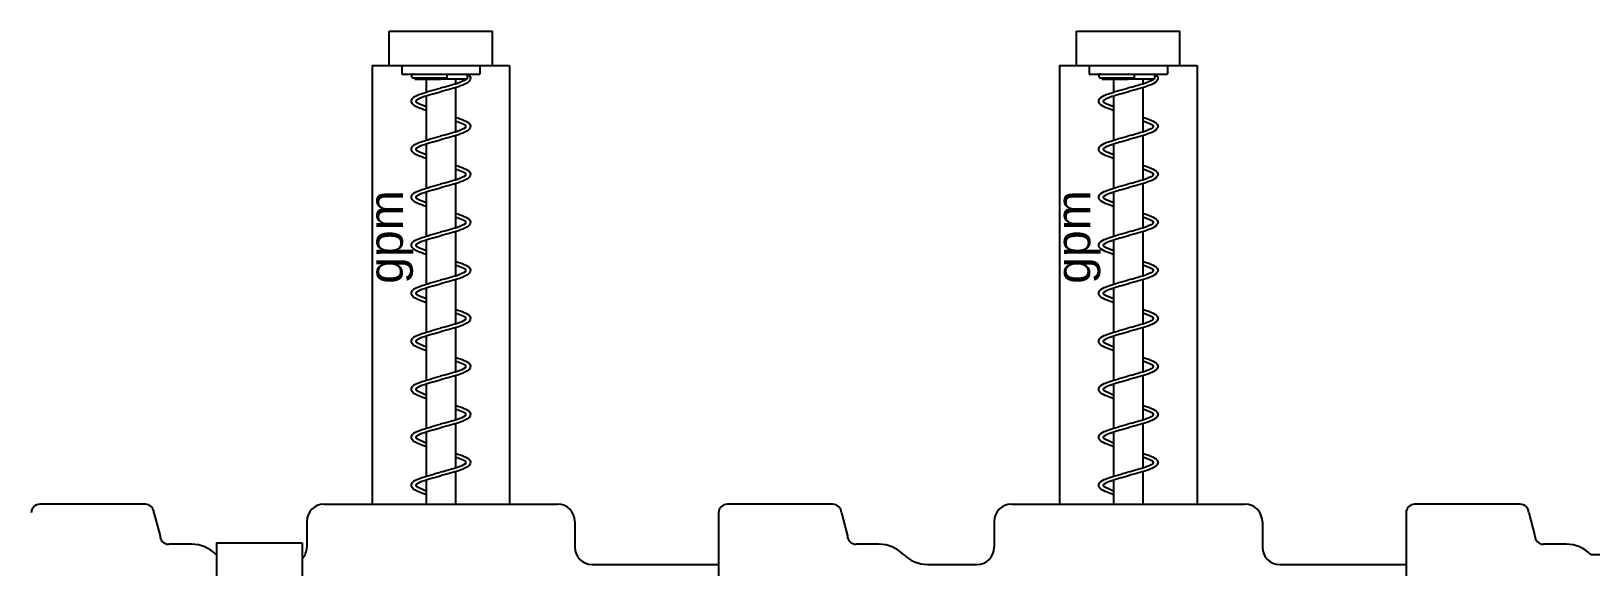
# Paper-space layout 'M&T INST' of a CAD drawing. Header units: inches. Extents: x 0.2 to 34.4, y 0.5 to 23.
# Drawn here: x 16.2336 to 16.7062, y 5.4415 to 5.6037 of the extents above; entities that cross this region are included whole.
import ezdxf

# ---------------------------------------------------------------- set-up
doc = ezdxf.new("R2010")
doc.units = ezdxf.units.IN
doc.header["$MEASUREMENT"] = 0
doc.layers.add('D_OBJECTS', color=4, linetype='Continuous')
doc.layers.add('Title Block', color=7, linetype='Continuous')
doc.styles.get("Standard").update_dxf_attribs({"font": 'arial.ttf'})

# ---------------------------------------------------------------- blocks, each defined once
blk = doc.blocks.new('MULTI MANIFOLD')
at = {"layer": 'D_OBJECTS', "color": 42, "ltscale": 12}
for p, q in [((-3.439339976006696, -2.56799835923834), (-3.439339976006696, -2.559665025905014)), ((-3.439339976006696, -2.559665025905014), (-3.414293344101832, -2.559665025905014)), ((-3.414293344101832, -2.56799835923834), (-3.414293344101832, -2.559665025905014)), ((-3.272673309340025, -2.56799835923834), (-3.272673309340025, -2.559665025905014)), ((-3.272673309340025, -2.559665025905014), (-3.247626677435168, -2.559665025905014)), ((-3.247626677435168, -2.56799835923834), (-3.247626677435168, -2.559665025905014)), ((-3.443483326720933, -2.56799835923834), (-3.410149993387602, -2.56799835923834)), ((-3.443483326720933, -2.56799835923834), (-3.443483326720933, -2.674248359238343)), ((-3.436287084826407, -2.56799835923834), (-3.436287084826407, -2.570047052225101)), ((-3.436287084826407, -2.570047052225101), (-3.417346235282121, -2.570047052225101)), ((-3.433518256078894, -2.57096371889177), (-3.425275312182283, -2.57096371889177)), ((-3.433156067993853, -2.57096371889177), (-3.433156067993853, -2.571254420051639)), ((-3.433156067993853, -2.571254420051639), (-3.426816660054268, -2.571254420051639)), ((-3.430363478347846, -2.571254420051639), (-3.430363478347846, -2.574422077513725)), ((-3.420477252114683, -2.571254420051639), (-3.426816660054268, -2.571254420051639)), ((-3.425275312182283, -2.57096371889177), (-3.425275312182283, -2.570047052225101)), ((-3.423269841760682, -2.571254420051639), (-3.423269841760682, -2.57245314084579)), ((-3.420477252114683, -2.570047052225101), (-3.420477252114683, -2.571254420051639)), ((-3.417346235282121, -2.56799835923834), (-3.417346235282121, -2.570047052225101)), ((-3.410149993387602, -2.56799835923834), (-3.410149993387602, -2.674248359238343)), ((-3.276816660054269, -2.56799835923834), (-3.243483326720938, -2.56799835923834)), ((-3.276816660054269, -2.56799835923834), (-3.276816660054269, -2.674248359238343)), ((-3.269620418159743, -2.56799835923834), (-3.269620418159743, -2.570047052225101)), ((-3.269620418159743, -2.570047052225101), (-3.250679568615457, -2.570047052225101)), ((-3.26685158941223, -2.57096371889177), (-3.258608645515618, -2.57096371889177)), ((-3.266489401327181, -2.57096371889177), (-3.266489401327181, -2.571254420051639)), ((-3.266489401327181, -2.571254420051639), (-3.260149993387603, -2.571254420051639)), ((-3.263696811681175, -2.571254420051639), (-3.263696811681175, -2.574422077513725)), ((-3.253810585448011, -2.571254420051639), (-3.260149993387603, -2.571254420051639)), ((-3.258608645515618, -2.57096371889177), (-3.258608645515618, -2.570047052225101)), ((-3.256603175094018, -2.571254420051639), (-3.256603175094018, -2.57245314084579)), ((-3.253810585448011, -2.570047052225101), (-3.253810585448011, -2.571254420051639)), ((-3.250679568615457, -2.56799835923834), (-3.250679568615457, -2.570047052225101)), ((-3.243483326720938, -2.56799835923834), (-3.243483326720938, -2.674248359238343)), ((-3.423269841760682, -2.57332525046416), (-3.423269841760682, -2.584082511957059)), ((-3.256603175094018, -2.57332525046416), (-3.256603175094018, -2.584082511957059)), ((-3.430363478347846, -2.575294187132096), (-3.430363478347846, -2.586051448624994)), ((-3.263696811681175, -2.575294187132096), (-3.263696811681175, -2.586051448624994)), ((-3.423269841760682, -2.584954621575429), (-3.423269841760682, -2.595711883068327)), ((-3.256603175094018, -2.584954621575429), (-3.256603175094018, -2.595711883068327)), ((-3.430363478347846, -2.586923558243365), (-3.430363478347846, -2.597680819736263)), ((-3.263696811681175, -2.586923558243365), (-3.263696811681175, -2.597680819736263)), ((-3.423269841760682, -2.596583992686698), (-3.423269841760682, -2.607341254179596)), ((-3.256603175094018, -2.596583992686698), (-3.256603175094018, -2.607341254179596)), ((-3.430363478347846, -2.59855292935462), (-3.430363478347846, -2.609310190847532)), ((-3.263696811681175, -2.59855292935462), (-3.263696811681175, -2.609310190847532)), ((-3.423269841760682, -2.608213363797967), (-3.423269841760682, -2.618970625290865)), ((-3.256603175094018, -2.608213363797967), (-3.256603175094018, -2.618970625290865)), ((-3.430363478347846, -2.610182300465889), (-3.430363478347846, -2.620939561958801)), ((-3.263696811681175, -2.610182300465889), (-3.263696811681175, -2.620939561958801)), ((-3.423269841760682, -2.619842734909236), (-3.423269841760682, -2.630599996402134)), ((-3.256603175094018, -2.619842734909236), (-3.256603175094018, -2.630599996402134)), ((-3.430363478347846, -2.621811671577158), (-3.430363478347846, -2.63256893307007)), ((-3.263696811681175, -2.621811671577158), (-3.263696811681175, -2.63256893307007)), ((-3.423269841760682, -2.631472106020491), (-3.423269841760682, -2.642229367513403)), ((-3.256603175094018, -2.631472106020491), (-3.256603175094018, -2.642229367513403)), ((-3.430363478347846, -2.633441042688426), (-3.430363478347846, -2.644198304181339)), ((-3.263696811681175, -2.633441042688426), (-3.263696811681175, -2.644198304181339)), ((-3.423269841760682, -2.64310147713176), (-3.423269841760682, -2.653858738624672)), ((-3.256603175094018, -2.64310147713176), (-3.256603175094018, -2.653858738624672)), ((-3.430363478347846, -2.645070413799695), (-3.430363478347846, -2.655827675292608)), ((-3.263696811681175, -2.645070413799695), (-3.263696811681175, -2.655827675292608)), ((-3.430363478347846, -2.656699784910964), (-3.430363478347846, -2.667457046403877)), ((-3.423269841760682, -2.654730848243029), (-3.423269841760682, -2.665488109735941)), ((-3.263696811681175, -2.656699784910964), (-3.263696811681175, -2.667457046403877)), ((-3.256603175094018, -2.654730848243029), (-3.256603175094018, -2.665488109735941)), ((-3.430363478347846, -2.668329156022233), (-3.430363478347846, -2.674248359238343)), ((-3.423269841760682, -2.666360219354297), (-3.423269841760682, -2.674248359238343)), ((-3.263696811681175, -2.668329156022233), (-3.263696811681175, -2.674248359238343)), ((-3.256603175094018, -2.666360219354297), (-3.256603175094018, -2.674248359238343))]:
    blk.add_line(p, q, dxfattribs=at)
at = {"layer": 'D_OBJECTS', "color": 1, "ltscale": 12}
for p, q in [((-3.498463369753363, -2.674248359238343), (-3.524062668599118, -2.674248359238343)), ((-3.496380036420032, -2.676331692571674), (-3.494896001932457, -2.681873359238347)), ((-3.455149993387597, -2.674248359238343), (-3.398483326720932, -2.674248359238343)), ((-3.359479335265792, -2.676331692571674), (-3.359479335265792, -2.69299835923834)), ((-3.331796703086699, -2.674248359238343), (-3.357396001932454, -2.674248359238343)), ((-3.329713369753367, -2.676331692571674), (-3.328229335265792, -2.681873359238347)), ((-3.288483326720932, -2.674248359238343), (-3.231816660054267, -2.674248359238343)), ((-3.192812668599121, -2.676331692571674), (-3.192812668599121, -2.69299835923834)), ((-3.165130036420027, -2.674248359238343), (-3.19072933526579, -2.674248359238343)), ((-3.163046703086696, -2.676331692571674), (-3.161562668599121, -2.681873359238347)), ((-3.459316660054267, -2.678415025905005), (-3.459316660054267, -2.684665025905014)), ((-3.394316660054262, -2.678415025905005), (-3.394316660054262, -2.684665025905014)), ((-3.292649993387602, -2.678415025905005), (-3.292649993387602, -2.684665025905014)), ((-3.227649993387598, -2.678415025905005), (-3.227649993387598, -2.684665025905014)), ((-3.487233326720929, -2.683956692571678), (-3.492812668599118, -2.683956692571678)), ((-3.320566660054265, -2.683956692571678), (-3.326146001932454, -2.683956692571678)), ((-3.153899993387601, -2.683956692571678), (-3.15947933526579, -2.683956692571678)), ((-3.148010715524396, -2.686394192571678), (-3.127422936797355, -2.686394192571678)), ((-3.390149993387599, -2.688831692571677), (-3.359479335265792, -2.688831692571677)), ((-3.308788104327864, -2.688831692571677), (-3.296816660054265, -2.688831692571677)), ((-3.223483326720928, -2.688831692571677), (-3.192812668599121, -2.688831692571677)), ((-3.19629573756141, -2.688831692571677), (-3.192812668599121, -2.688831692571677)), ((-3.19629573756141, -2.688831692571677), (-3.192812668599121, -2.688831692571677)), ((-3.19629573756141, -2.688831692571677), (-3.192812668599121, -2.688831692571677))]:
    blk.add_line(p, q, dxfattribs=at)
at = {"layer": 'D_OBJECTS', "ltscale": 12}
for p, q in [((-3.481248055901947, -2.683623359238348), (-3.481248055901947, -2.737070815875848)), ((-3.481248055901947, -2.683623359238348), (-3.460414722568618, -2.683623359238348)), ((-3.460414722568618, -2.683623359238348), (-3.460414722568618, -2.737070815875848))]:
    blk.add_line(p, q, dxfattribs=at)
at = {"layer": 'D_OBJECTS', "color": 42, "ltscale": 12}
for centre, radius, start, end in [((-3.433518256078894, -2.570505385558429), 0.0004583333333333384, 90, 270), ((-3.26685158941223, -2.570505385558429), 0.0004583333333333384, 90, 270), ((-3.432479915031802, -2.576643113809917), 0.0004166666666666666, 120.758024453088, 241.4227579795069), ((-3.265813248365138, -2.576643113809917), 0.0004166666666666666, 120.758024453088, 241.4227579795069), ((-3.421153405077749, -2.582733585278314), 0.0004166666666666666, 300.7580246195984, 61.42275825121518), ((-3.254486738411078, -2.582733585278314), 0.0004166666666666666, 300.7580246195984, 61.42275825121518), ((-3.432479915031802, -2.588272484921186), 0.0004166666666666666, 120.758024453088, 241.4227579795069), ((-3.265813248365138, -2.588272484921186), 0.0004166666666666666, 120.758024453088, 241.4227579795069), ((-3.421153405077749, -2.594362956389583), 0.0004166666666666666, 300.7580246195984, 61.42275825121518), ((-3.254486738411078, -2.594362956389583), 0.0004166666666666666, 300.7580246195984, 61.42275825121518), ((-3.432479915031802, -2.599901856032455), 0.0004166666666666666, 120.758024453088, 241.4227579795069), ((-3.265813248365138, -2.599901856032455), 0.0004166666666666666, 120.758024453088, 241.4227579795069), ((-3.421153405077749, -2.605992327500852), 0.0004166666666666666, 300.7580246195984, 61.42275825121518), ((-3.254486738411078, -2.605992327500852), 0.0004166666666666666, 300.7580246195984, 61.42275825121518), ((-3.432479915031802, -2.611531227143709), 0.0004166666666666666, 120.758024453088, 241.4227579795069), ((-3.265813248365138, -2.611531227143709), 0.0004166666666666666, 120.758024453088, 241.4227579795069), ((-3.421153405077749, -2.617621698612121), 0.0004166666666666666, 300.7580246195984, 61.42275825121518), ((-3.254486738411078, -2.617621698612121), 0.0004166666666666666, 300.7580246195984, 61.42275825121518), ((-3.432479915031802, -2.623160598254978), 0.0004166666666666666, 120.758024453088, 241.4227579795069), ((-3.265813248365138, -2.623160598254978), 0.0004166666666666666, 120.758024453088, 241.4227579795069), ((-3.421153405077749, -2.62925106972339), 0.0004166666666666666, 300.7580246195984, 61.42275825121518), ((-3.254486738411078, -2.62925106972339), 0.0004166666666666666, 300.7580246195984, 61.42275825121518), ((-3.432479915031802, -2.634789969366247), 0.0004166666666666666, 120.758024453088, 241.4227579795069), ((-3.265813248365138, -2.634789969366247), 0.0004166666666666666, 120.758024453088, 241.4227579795069), ((-3.421153405077749, -2.640880440834659), 0.0004166666666666666, 300.7580246195984, 61.42275825121518), ((-3.254486738411078, -2.640880440834659), 0.0004166666666666666, 300.7580246195984, 61.42275825121518), ((-3.432479915031802, -2.646419340477516), 0.0004166666666666666, 120.758024453088, 241.4227579795069), ((-3.265813248365138, -2.646419340477516), 0.0004166666666666666, 120.758024453088, 241.4227579795069), ((-3.421153405077749, -2.652509811945928), 0.0004166666666666666, 300.7580246195984, 61.42275825121518), ((-3.254486738411078, -2.652509811945928), 0.0004166666666666666, 300.7580246195984, 61.42275825121518), ((-3.432479915031802, -2.658048711588785), 0.0004166666666666666, 120.758024453088, 241.4227579795069), ((-3.265813248365138, -2.658048711588785), 0.0004166666666666666, 120.758024453088, 241.4227579795069), ((-3.421153405077749, -2.664139183057197), 0.0004166666666666666, 300.7580246195984, 61.42275825121518), ((-3.254486738411078, -2.664139183057197), 0.0004166666666666666, 300.7580246195984, 61.42275825121518), ((-3.432479915031802, -2.669678082700054), 0.0004166666666666666, 120.758024453088, 241.4227579795069), ((-3.432479915031802, -2.669678082700054), 0.0004166666666666666, 120.758024453088, 241.4227579795069), ((-3.265813248365138, -2.669678082700054), 0.0004166666666666666, 120.758024453088, 241.4227579795069)]:
    blk.add_arc(centre, radius, start, end, dxfattribs=at)
at = {"layer": 'D_OBJECTS', "color": 1, "ltscale": 12}
for centre, radius, start, end in [((-3.524062668599118, -2.676331692571674), 0.002083333333333333, 90, 180), ((-3.498463369753363, -2.676331692571674), 0.002083333333333333, 0, 90), ((-3.455149993387597, -2.678415025905005), 0.004166666666666667, 90, 180), ((-3.398483326720932, -2.678415025905005), 0.004166666666666667, 0, 90), ((-3.357396001932454, -2.676331692571674), 0.002083333333333333, 90, 180), ((-3.331796703086699, -2.676331692571674), 0.002083333333333333, 0, 90), ((-3.288483326720932, -2.678415025905005), 0.004166666666666667, 90, 180), ((-3.231816660054267, -2.678415025905005), 0.004166666666666667, 0, 90), ((-3.19072933526579, -2.676331692571674), 0.002083333333333333, 90, 180), ((-3.165130036420027, -2.676331692571674), 0.002083333333333333, 0, 90), ((-3.492812668599118, -2.681873359238347), 0.002083333333333333, 180, 270.0000000000008), ((-3.487233326720929, -2.692290025905004), 0.008333333333333333, 45.03187078392854, 90), ((-3.46348332672093, -2.684665025905014), 0.004166666666666667, 317.4311517820802, 0), ((-3.390149993387599, -2.684665025905014), 0.004166666666666667, 180, 270), ((-3.326146001932454, -2.681873359238347), 0.002083333333333333, 180, 270.0000000000008), ((-3.320566660054265, -2.692290025905004), 0.008333333333333333, 45.03187078392854, 90), ((-3.296816660054265, -2.684665025905014), 0.004166666666666667, 270, 0), ((-3.223483326720928, -2.684665025905014), 0.004166666666666667, 180, 270), ((-3.15947933526579, -2.681873359238347), 0.002083333333333333, 180, 270.0000000000008), ((-3.153899993387601, -2.692290025905004), 0.008333333333333333, 45.03187078392854, 90), ((-3.475454770994528, -2.680498359238337), 0.008333333333333333, 225.0318707839285, 225.9573064258834), ((-3.308788104327864, -2.680498359238337), 0.008333333333333333, 225.0318707839285, 270)]:
    blk.add_arc(centre, radius, start, end, dxfattribs=at)
at = {"layer": 'D_OBJECTS', "color": 42, "ltscale": 12}
for points, knots in [([(-3.420477252114683, -2.570203052987319), (-3.420042717183183, -2.570315560536224), (-3.419918832530367, -2.570435845212339), (-3.419466949402004, -2.57102004340677), (-3.419712536804905, -2.571681968698622), (-3.420607107046475, -2.572364585386405), (-3.421255847161138, -2.572644445508525), (-3.423351122732317, -2.573389163524149), (-3.425033143195936, -2.573832957510655), (-3.426710124275413, -2.574276480620847)], [0.03434367416500044, 0.03434367416500044, 0.03434367416500044, 0.03434367416500044, 0.04145968747599654, 0.04145968747599654, 0.0659514468788357, 0.0659514468788357, 0.09044320628167485, 0.09044320628167485, 0.1300967199969058, 0.1300967199969058, 0.1300967199969058, 0.1300967199969058]), ([(-3.420940316141188, -2.571462270332086), (-3.420832397156861, -2.571403323844374), (-3.420697330026282, -2.571329548752781), (-3.420616948428734, -2.571266639634453), (-3.420602930784998, -2.571254420051313)], [0, 0, 0, 0, 0.004021317376355101, 0.005032921709845624, 0.005032921709845624, 0.005032921709845624, 0.005032921709845624]), ([(-3.253810585448011, -2.570203052987319), (-3.253376050516518, -2.570315560536224), (-3.253252165863703, -2.570435845212339), (-3.25280028273534, -2.57102004340677), (-3.253045870138241, -2.571681968698622), (-3.253940440379811, -2.572364585386405), (-3.254589180494474, -2.572644445508525), (-3.256684456065653, -2.573389163524149), (-3.258366476529272, -2.573832957510655), (-3.260043457608749, -2.574276480620847)], [0.03434367416500044, 0.03434367416500044, 0.03434367416500044, 0.03434367416500044, 0.04145968747599654, 0.04145968747599654, 0.0659514468788357, 0.0659514468788357, 0.09044320628167485, 0.09044320628167485, 0.1300967199969058, 0.1300967199969058, 0.1300967199969058, 0.1300967199969058]), ([(-3.254273649474523, -2.571462270332086), (-3.25416573049019, -2.571403323844374), (-3.254030663359618, -2.571329548752781), (-3.253950281762069, -2.571266639634453), (-3.253936264118327, -2.571254420051313)], [0, 0, 0, 0, 0.004021317376355101, 0.005032921709845624, 0.005032921709845624, 0.005032921709845624, 0.005032921709845624]), ([(-3.430363478347846, -2.57890342814188), (-3.431878872705699, -2.578331035163226), (-3.433223490409151, -2.577946247910797), (-3.434166370706532, -2.576727284571101), (-3.433920783303623, -2.576065359279264), (-3.433026213062053, -2.575382742591481), (-3.43237747294739, -2.575102882469361), (-3.430282197376211, -2.574358164453736), (-3.428600176912592, -2.57391437046723), (-3.426923195833115, -2.573470847357038)], [0, 0, 0, 0, 0.04145968747599654, 0.04145968747599654, 0.06595144687883453, 0.06595144687883453, 0.09044320628167252, 0.09044320628167252, 0.1300967199969058, 0.1300967199969058, 0.1300967199969058, 0.1300967199969058]), ([(-3.432693003966644, -2.576285057645373), (-3.432282670940413, -2.576040857332268), (-3.431633640126027, -2.57570812278629), (-3.42963949535471, -2.575051696545936), (-3.428177209914619, -2.574664491191493), (-3.426710124275413, -2.574276480620847)], [0.07116384555626477, 0.07116384555626477, 0.07116384555626477, 0.07116384555626477, 0.09540634618927812, 0.09540634618927812, 0.1300967199969058, 0.1300967199969058, 0.1300967199969058, 0.1300967199969058]), ([(-3.420940316141188, -2.571462270332086), (-3.421350649167383, -2.571706470645234), (-3.42199967998204, -2.572039205191439), (-3.423993824753826, -2.57269563143195), (-3.425456110193917, -2.573082836786392), (-3.426923195833115, -2.573470847357038)], [0.07116384554252335, 0.07116384554252335, 0.07116384554252335, 0.07116384554252335, 0.09540634618935737, 0.09540634618935737, 0.1300967199969058, 0.1300967199969058, 0.1300967199969058, 0.1300967199969058]), ([(-3.263696811681182, -2.57890342814188), (-3.265212206039035, -2.578331035163226), (-3.26655682374248, -2.577946247910797), (-3.267499704039867, -2.576727284571101), (-3.267254116636959, -2.576065359279264), (-3.266359546395389, -2.575382742591481), (-3.265710806280726, -2.575102882469361), (-3.263615530709547, -2.574358164453736), (-3.261933510245928, -2.57391437046723), (-3.260256529166451, -2.573470847357038)], [0, 0, 0, 0, 0.04145968747599654, 0.04145968747599654, 0.06595144687883453, 0.06595144687883453, 0.09044320628167252, 0.09044320628167252, 0.1300967199969058, 0.1300967199969058, 0.1300967199969058, 0.1300967199969058]), ([(-3.26602633729998, -2.576285057645373), (-3.265616004273742, -2.576040857332268), (-3.264966973459362, -2.57570812278629), (-3.262972828688046, -2.575051696545936), (-3.261510543247955, -2.574664491191493), (-3.260043457608749, -2.574276480620847)], [0.07116384555626477, 0.07116384555626477, 0.07116384555626477, 0.07116384555626477, 0.09540634618927812, 0.09540634618927812, 0.1300967199969058, 0.1300967199969058, 0.1300967199969058, 0.1300967199969058]), ([(-3.254273649474523, -2.571462270332086), (-3.254683982500719, -2.571706470645234), (-3.255333013315376, -2.572039205191439), (-3.257327158087161, -2.57269563143195), (-3.258789443527252, -2.573082836786392), (-3.260256529166451, -2.573470847357038)], [0.07116384554252335, 0.07116384554252335, 0.07116384554252335, 0.07116384554252335, 0.09540634618935737, 0.09540634618935737, 0.1300967199969058, 0.1300967199969058, 0.1300967199969058, 0.1300967199969058]), ([(-3.423269841760682, -2.580476743371287), (-3.421754447402829, -2.581045663925929), (-3.420409829699384, -2.581430451178358), (-3.419466949402004, -2.582649414518039), (-3.419712536804905, -2.583311339809891), (-3.420607107046475, -2.583993956497673), (-3.421255847161138, -2.584273816619794), (-3.423351122732317, -2.585018534635418), (-3.425033143195936, -2.585462328621924), (-3.426710124275413, -2.585905851732116)], [0, 0, 0, 0, 0.04145968747599654, 0.04145968747599654, 0.0659514468788357, 0.0659514468788357, 0.09044320628167485, 0.09044320628167485, 0.1300967199969058, 0.1300967199969058, 0.1300967199969058, 0.1300967199969058]), ([(-3.256603175094018, -2.580476743371287), (-3.255087780736165, -2.581045663925929), (-3.253743163032713, -2.581430451178358), (-3.25280028273534, -2.582649414518039), (-3.253045870138241, -2.583311339809891), (-3.253940440379811, -2.583993956497673), (-3.254589180494474, -2.584273816619794), (-3.256684456065653, -2.585018534635418), (-3.258366476529272, -2.585462328621924), (-3.260043457608749, -2.585905851732116)], [0, 0, 0, 0, 0.04145968747599654, 0.04145968747599654, 0.0659514468788357, 0.0659514468788357, 0.09044320628167485, 0.09044320628167485, 0.1300967199969058, 0.1300967199969058, 0.1300967199969058, 0.1300967199969058]), ([(-3.430363478347846, -2.590532799253149), (-3.431878872705699, -2.589960406274495), (-3.433223490409151, -2.589575619022066), (-3.434166370706532, -2.58835665568237), (-3.433920783303623, -2.587694730390533), (-3.433026213062053, -2.58701211370275), (-3.43237747294739, -2.58673225358063), (-3.430282197376211, -2.585987535565005), (-3.428600176912592, -2.585543741578499), (-3.426923195833115, -2.585100218468307)], [0, 0, 0, 0, 0.04145968747599654, 0.04145968747599654, 0.06595144687883453, 0.06595144687883453, 0.09044320628167252, 0.09044320628167252, 0.1300967199969058, 0.1300967199969058, 0.1300967199969058, 0.1300967199969058]), ([(-3.432693003966644, -2.587914428756642), (-3.432282670940413, -2.587670228443537), (-3.431633640126027, -2.587337493897559), (-3.42963949535471, -2.586681067657205), (-3.428177209914619, -2.586293862302762), (-3.426710124275413, -2.585905851732116)], [0.07116384555626477, 0.07116384555626477, 0.07116384555626477, 0.07116384555626477, 0.09540634618927812, 0.09540634618927812, 0.1300967199969058, 0.1300967199969058, 0.1300967199969058, 0.1300967199969058]), ([(-3.420940316141188, -2.583091641443355), (-3.421350649167383, -2.583335841756503), (-3.42199967998204, -2.583668576302708), (-3.423993824753826, -2.584325002543219), (-3.425456110193917, -2.584712207897661), (-3.426923195833115, -2.585100218468307)], [0.07116384554252335, 0.07116384554252335, 0.07116384554252335, 0.07116384554252335, 0.09540634618935737, 0.09540634618935737, 0.1300967199969058, 0.1300967199969058, 0.1300967199969058, 0.1300967199969058]), ([(-3.263696811681182, -2.590532799253149), (-3.265212206039035, -2.589960406274495), (-3.26655682374248, -2.589575619022066), (-3.267499704039867, -2.58835665568237), (-3.267254116636959, -2.587694730390533), (-3.266359546395389, -2.58701211370275), (-3.265710806280726, -2.58673225358063), (-3.263615530709547, -2.585987535565005), (-3.261933510245928, -2.585543741578499), (-3.260256529166451, -2.585100218468307)], [0, 0, 0, 0, 0.04145968747599654, 0.04145968747599654, 0.06595144687883453, 0.06595144687883453, 0.09044320628167252, 0.09044320628167252, 0.1300967199969058, 0.1300967199969058, 0.1300967199969058, 0.1300967199969058]), ([(-3.26602633729998, -2.587914428756642), (-3.265616004273742, -2.587670228443537), (-3.264966973459362, -2.587337493897559), (-3.262972828688046, -2.586681067657205), (-3.261510543247955, -2.586293862302762), (-3.260043457608749, -2.585905851732116)], [0.07116384555626477, 0.07116384555626477, 0.07116384555626477, 0.07116384555626477, 0.09540634618927812, 0.09540634618927812, 0.1300967199969058, 0.1300967199969058, 0.1300967199969058, 0.1300967199969058]), ([(-3.254273649474523, -2.583091641443355), (-3.254683982500719, -2.583335841756503), (-3.255333013315376, -2.583668576302708), (-3.257327158087161, -2.584325002543219), (-3.258789443527252, -2.584712207897661), (-3.260256529166451, -2.585100218468307)], [0.07116384554252335, 0.07116384554252335, 0.07116384554252335, 0.07116384554252335, 0.09540634618935737, 0.09540634618935737, 0.1300967199969058, 0.1300967199969058, 0.1300967199969058, 0.1300967199969058]), ([(-3.423269841760682, -2.592106114482556), (-3.421754447402829, -2.592675035037198), (-3.420409829699384, -2.593059822289627), (-3.419466949402004, -2.594278785629308), (-3.419712536804905, -2.59494071092116), (-3.420607107046475, -2.595623327608942), (-3.421255847161138, -2.595903187731063), (-3.423351122732317, -2.596647905746687), (-3.425033143195936, -2.597091699733193), (-3.426710124275413, -2.597535222843385)], [0, 0, 0, 0, 0.04145968747599654, 0.04145968747599654, 0.0659514468788357, 0.0659514468788357, 0.09044320628167485, 0.09044320628167485, 0.1300967199969058, 0.1300967199969058, 0.1300967199969058, 0.1300967199969058]), ([(-3.256603175094018, -2.592106114482556), (-3.255087780736165, -2.592675035037198), (-3.253743163032713, -2.593059822289627), (-3.25280028273534, -2.594278785629308), (-3.253045870138241, -2.59494071092116), (-3.253940440379811, -2.595623327608942), (-3.254589180494474, -2.595903187731063), (-3.256684456065653, -2.596647905746687), (-3.258366476529272, -2.597091699733193), (-3.260043457608749, -2.597535222843385)], [0, 0, 0, 0, 0.04145968747599654, 0.04145968747599654, 0.0659514468788357, 0.0659514468788357, 0.09044320628167485, 0.09044320628167485, 0.1300967199969058, 0.1300967199969058, 0.1300967199969058, 0.1300967199969058]), ([(-3.430363478347846, -2.602162170364418), (-3.431878872705699, -2.601589777385763), (-3.433223490409151, -2.601204990133335), (-3.434166370706532, -2.599986026793639), (-3.433920783303623, -2.599324101501802), (-3.433026213062053, -2.598641484814019), (-3.43237747294739, -2.598361624691899), (-3.430282197376211, -2.597616906676274), (-3.428600176912592, -2.597173112689768), (-3.426923195833115, -2.596729589579576)], [0, 0, 0, 0, 0.04145968747599654, 0.04145968747599654, 0.06595144687883453, 0.06595144687883453, 0.09044320628167252, 0.09044320628167252, 0.1300967199969058, 0.1300967199969058, 0.1300967199969058, 0.1300967199969058]), ([(-3.432693003966644, -2.599543799867911), (-3.432282670940413, -2.599299599554806), (-3.431633640126027, -2.598966865008828), (-3.42963949535471, -2.598310438768474), (-3.428177209914619, -2.597923233414031), (-3.426710124275413, -2.597535222843385)], [0.07116384555626477, 0.07116384555626477, 0.07116384555626477, 0.07116384555626477, 0.09540634618927812, 0.09540634618927812, 0.1300967199969058, 0.1300967199969058, 0.1300967199969058, 0.1300967199969058]), ([(-3.420940316141188, -2.594721012554624), (-3.421350649167383, -2.594965212867772), (-3.42199967998204, -2.595297947413977), (-3.423993824753826, -2.595954373654488), (-3.425456110193917, -2.59634157900893), (-3.426923195833115, -2.596729589579576)], [0.07116384554252335, 0.07116384554252335, 0.07116384554252335, 0.07116384554252335, 0.09540634618935737, 0.09540634618935737, 0.1300967199969058, 0.1300967199969058, 0.1300967199969058, 0.1300967199969058]), ([(-3.263696811681182, -2.602162170364418), (-3.265212206039035, -2.601589777385763), (-3.26655682374248, -2.601204990133335), (-3.267499704039867, -2.599986026793639), (-3.267254116636959, -2.599324101501802), (-3.266359546395389, -2.598641484814019), (-3.265710806280726, -2.598361624691899), (-3.263615530709547, -2.597616906676274), (-3.261933510245928, -2.597173112689768), (-3.260256529166451, -2.596729589579576)], [0, 0, 0, 0, 0.04145968747599654, 0.04145968747599654, 0.06595144687883453, 0.06595144687883453, 0.09044320628167252, 0.09044320628167252, 0.1300967199969058, 0.1300967199969058, 0.1300967199969058, 0.1300967199969058]), ([(-3.26602633729998, -2.599543799867911), (-3.265616004273742, -2.599299599554806), (-3.264966973459362, -2.598966865008828), (-3.262972828688046, -2.598310438768474), (-3.261510543247955, -2.597923233414031), (-3.260043457608749, -2.597535222843385)], [0.07116384555626477, 0.07116384555626477, 0.07116384555626477, 0.07116384555626477, 0.09540634618927812, 0.09540634618927812, 0.1300967199969058, 0.1300967199969058, 0.1300967199969058, 0.1300967199969058]), ([(-3.254273649474523, -2.594721012554624), (-3.254683982500719, -2.594965212867772), (-3.255333013315376, -2.595297947413977), (-3.257327158087161, -2.595954373654488), (-3.258789443527252, -2.59634157900893), (-3.260256529166451, -2.596729589579576)], [0.07116384554252335, 0.07116384554252335, 0.07116384554252335, 0.07116384554252335, 0.09540634618935737, 0.09540634618935737, 0.1300967199969058, 0.1300967199969058, 0.1300967199969058, 0.1300967199969058]), ([(-3.423269841760682, -2.603735485593825), (-3.421754447402829, -2.604304406148467), (-3.420409829699384, -2.604689193400896), (-3.419466949402004, -2.605908156740577), (-3.419712536804905, -2.606570082032414), (-3.420607107046475, -2.607252698720211), (-3.421255847161138, -2.607532558842331), (-3.423351122732317, -2.608277276857956), (-3.425033143195936, -2.608721070844462), (-3.426710124275413, -2.609164593954654)], [0, 0, 0, 0, 0.04145968747599654, 0.04145968747599654, 0.0659514468788357, 0.0659514468788357, 0.09044320628167485, 0.09044320628167485, 0.1300967199969058, 0.1300967199969058, 0.1300967199969058, 0.1300967199969058]), ([(-3.256603175094018, -2.603735485593825), (-3.255087780736165, -2.604304406148467), (-3.253743163032713, -2.604689193400896), (-3.25280028273534, -2.605908156740577), (-3.253045870138241, -2.606570082032414), (-3.253940440379811, -2.607252698720211), (-3.254589180494474, -2.607532558842331), (-3.256684456065653, -2.608277276857956), (-3.258366476529272, -2.608721070844462), (-3.260043457608749, -2.609164593954654)], [0, 0, 0, 0, 0.04145968747599654, 0.04145968747599654, 0.0659514468788357, 0.0659514468788357, 0.09044320628167485, 0.09044320628167485, 0.1300967199969058, 0.1300967199969058, 0.1300967199969058, 0.1300967199969058]), ([(-3.430363478347846, -2.613791541475686), (-3.431878872705699, -2.613219148497032), (-3.433223490409151, -2.612834361244603), (-3.434166370706532, -2.611615397904908), (-3.433920783303623, -2.610953472613071), (-3.433026213062053, -2.610270855925288), (-3.43237747294739, -2.609990995803168), (-3.430282197376211, -2.609246277787543), (-3.428600176912592, -2.608802483801037), (-3.426923195833115, -2.608358960690845)], [0, 0, 0, 0, 0.04145968747599654, 0.04145968747599654, 0.06595144687883453, 0.06595144687883453, 0.09044320628167252, 0.09044320628167252, 0.1300967199969058, 0.1300967199969058, 0.1300967199969058, 0.1300967199969058]), ([(-3.420940316141188, -2.606350383665893), (-3.421350649167383, -2.606594583979041), (-3.42199967998204, -2.606927318525246), (-3.423993824753826, -2.607583744765757), (-3.425456110193917, -2.607970950120199), (-3.426923195833115, -2.608358960690845)], [0.07116384554252335, 0.07116384554252335, 0.07116384554252335, 0.07116384554252335, 0.09540634618935737, 0.09540634618935737, 0.1300967199969058, 0.1300967199969058, 0.1300967199969058, 0.1300967199969058]), ([(-3.263696811681182, -2.613791541475686), (-3.265212206039035, -2.613219148497032), (-3.26655682374248, -2.612834361244603), (-3.267499704039867, -2.611615397904908), (-3.267254116636959, -2.610953472613071), (-3.266359546395389, -2.610270855925288), (-3.265710806280726, -2.609990995803168), (-3.263615530709547, -2.609246277787543), (-3.261933510245928, -2.608802483801037), (-3.260256529166451, -2.608358960690845)], [0, 0, 0, 0, 0.04145968747599654, 0.04145968747599654, 0.06595144687883453, 0.06595144687883453, 0.09044320628167252, 0.09044320628167252, 0.1300967199969058, 0.1300967199969058, 0.1300967199969058, 0.1300967199969058]), ([(-3.254273649474523, -2.606350383665893), (-3.254683982500719, -2.606594583979041), (-3.255333013315376, -2.606927318525246), (-3.257327158087161, -2.607583744765757), (-3.258789443527252, -2.607970950120199), (-3.260256529166451, -2.608358960690845)], [0.07116384554252335, 0.07116384554252335, 0.07116384554252335, 0.07116384554252335, 0.09540634618935737, 0.09540634618935737, 0.1300967199969058, 0.1300967199969058, 0.1300967199969058, 0.1300967199969058]), ([(-3.432693003966644, -2.61117317097918), (-3.432282670940413, -2.610928970666075), (-3.431633640126027, -2.610596236120097), (-3.42963949535471, -2.609939809879743), (-3.428177209914619, -2.6095526045253), (-3.426710124275413, -2.609164593954654)], [0.07116384555626477, 0.07116384555626477, 0.07116384555626477, 0.07116384555626477, 0.09540634618927812, 0.09540634618927812, 0.1300967199969058, 0.1300967199969058, 0.1300967199969058, 0.1300967199969058]), ([(-3.26602633729998, -2.61117317097918), (-3.265616004273742, -2.610928970666075), (-3.264966973459362, -2.610596236120097), (-3.262972828688046, -2.609939809879743), (-3.261510543247955, -2.6095526045253), (-3.260043457608749, -2.609164593954654)], [0.07116384555626477, 0.07116384555626477, 0.07116384555626477, 0.07116384555626477, 0.09540634618927812, 0.09540634618927812, 0.1300967199969058, 0.1300967199969058, 0.1300967199969058, 0.1300967199969058]), ([(-3.423269841760682, -2.615364856705094), (-3.421754447402829, -2.615933777259736), (-3.420409829699384, -2.616318564512165), (-3.419466949402004, -2.617537527851846), (-3.419712536804905, -2.618199453143683), (-3.420607107046475, -2.61888206983148), (-3.421255847161138, -2.619161929953586), (-3.423351122732317, -2.619906647969225), (-3.425033143195936, -2.620350441955731), (-3.426710124275413, -2.620793965065923)], [0, 0, 0, 0, 0.04145968747599654, 0.04145968747599654, 0.0659514468788357, 0.0659514468788357, 0.09044320628167485, 0.09044320628167485, 0.1300967199969058, 0.1300967199969058, 0.1300967199969058, 0.1300967199969058]), ([(-3.256603175094018, -2.615364856705094), (-3.255087780736165, -2.615933777259736), (-3.253743163032713, -2.616318564512165), (-3.25280028273534, -2.617537527851846), (-3.253045870138241, -2.618199453143683), (-3.253940440379811, -2.61888206983148), (-3.254589180494474, -2.619161929953586), (-3.256684456065653, -2.619906647969225), (-3.258366476529272, -2.620350441955731), (-3.260043457608749, -2.620793965065923)], [0, 0, 0, 0, 0.04145968747599654, 0.04145968747599654, 0.0659514468788357, 0.0659514468788357, 0.09044320628167485, 0.09044320628167485, 0.1300967199969058, 0.1300967199969058, 0.1300967199969058, 0.1300967199969058]), ([(-3.430363478347846, -2.625420912586955), (-3.431878872705699, -2.624848519608301), (-3.433223490409151, -2.624463732355872), (-3.434166370706532, -2.623244769016177), (-3.433920783303623, -2.62258284372434), (-3.433026213062053, -2.621900227036557), (-3.43237747294739, -2.621620366914437), (-3.430282197376211, -2.620875648898812), (-3.428600176912592, -2.620431854912306), (-3.426923195833115, -2.619988331802114)], [0, 0, 0, 0, 0.04145968747599654, 0.04145968747599654, 0.06595144687883453, 0.06595144687883453, 0.09044320628167252, 0.09044320628167252, 0.1300967199969058, 0.1300967199969058, 0.1300967199969058, 0.1300967199969058]), ([(-3.420940316141188, -2.617979754777162), (-3.421350649167383, -2.618223955090309), (-3.42199967998204, -2.618556689636515), (-3.423993824753826, -2.619213115877026), (-3.425456110193917, -2.619600321231468), (-3.426923195833115, -2.619988331802114)], [0.07116384554252335, 0.07116384554252335, 0.07116384554252335, 0.07116384554252335, 0.09540634618935737, 0.09540634618935737, 0.1300967199969058, 0.1300967199969058, 0.1300967199969058, 0.1300967199969058]), ([(-3.263696811681182, -2.625420912586955), (-3.265212206039035, -2.624848519608301), (-3.26655682374248, -2.624463732355872), (-3.267499704039867, -2.623244769016177), (-3.267254116636959, -2.62258284372434), (-3.266359546395389, -2.621900227036557), (-3.265710806280726, -2.621620366914437), (-3.263615530709547, -2.620875648898812), (-3.261933510245928, -2.620431854912306), (-3.260256529166451, -2.619988331802114)], [0, 0, 0, 0, 0.04145968747599654, 0.04145968747599654, 0.06595144687883453, 0.06595144687883453, 0.09044320628167252, 0.09044320628167252, 0.1300967199969058, 0.1300967199969058, 0.1300967199969058, 0.1300967199969058]), ([(-3.254273649474523, -2.617979754777162), (-3.254683982500719, -2.618223955090309), (-3.255333013315376, -2.618556689636515), (-3.257327158087161, -2.619213115877026), (-3.258789443527252, -2.619600321231468), (-3.260256529166451, -2.619988331802114)], [0.07116384554252335, 0.07116384554252335, 0.07116384554252335, 0.07116384554252335, 0.09540634618935737, 0.09540634618935737, 0.1300967199969058, 0.1300967199969058, 0.1300967199969058, 0.1300967199969058]), ([(-3.432693003966644, -2.622802542090449), (-3.432282670940413, -2.622558341777344), (-3.431633640126027, -2.622225607231366), (-3.42963949535471, -2.621569180991012), (-3.428177209914619, -2.621181975636569), (-3.426710124275413, -2.620793965065923)], [0.07116384555626477, 0.07116384555626477, 0.07116384555626477, 0.07116384555626477, 0.09540634618927812, 0.09540634618927812, 0.1300967199969058, 0.1300967199969058, 0.1300967199969058, 0.1300967199969058]), ([(-3.26602633729998, -2.622802542090449), (-3.265616004273742, -2.622558341777344), (-3.264966973459362, -2.622225607231366), (-3.262972828688046, -2.621569180991012), (-3.261510543247955, -2.621181975636569), (-3.260043457608749, -2.620793965065923)], [0.07116384555626477, 0.07116384555626477, 0.07116384555626477, 0.07116384555626477, 0.09540634618927812, 0.09540634618927812, 0.1300967199969058, 0.1300967199969058, 0.1300967199969058, 0.1300967199969058]), ([(-3.423269841760682, -2.626994227816363), (-3.421754447402829, -2.627563148371005), (-3.420409829699384, -2.627947935623434), (-3.419466949402004, -2.629166898963115), (-3.419712536804905, -2.629828824254952), (-3.420607107046475, -2.630511440942749), (-3.421255847161138, -2.630791301064855), (-3.423351122732317, -2.631536019080494), (-3.425033143195936, -2.631979813066986), (-3.426710124275413, -2.632423336177192)], [0, 0, 0, 0, 0.04145968747599654, 0.04145968747599654, 0.0659514468788357, 0.0659514468788357, 0.09044320628167485, 0.09044320628167485, 0.1300967199969058, 0.1300967199969058, 0.1300967199969058, 0.1300967199969058]), ([(-3.256603175094018, -2.626994227816363), (-3.255087780736165, -2.627563148371005), (-3.253743163032713, -2.627947935623434), (-3.25280028273534, -2.629166898963115), (-3.253045870138241, -2.629828824254952), (-3.253940440379811, -2.630511440942749), (-3.254589180494474, -2.630791301064855), (-3.256684456065653, -2.631536019080494), (-3.258366476529272, -2.631979813066986), (-3.260043457608749, -2.632423336177192)], [0, 0, 0, 0, 0.04145968747599654, 0.04145968747599654, 0.0659514468788357, 0.0659514468788357, 0.09044320628167485, 0.09044320628167485, 0.1300967199969058, 0.1300967199969058, 0.1300967199969058, 0.1300967199969058]), ([(-3.430363478347846, -2.637050283698224), (-3.431878872705699, -2.63647789071957), (-3.433223490409151, -2.636093103467141), (-3.434166370706532, -2.634874140127446), (-3.433920783303623, -2.634212214835609), (-3.433026213062053, -2.633529598147826), (-3.43237747294739, -2.633249738025706), (-3.430282197376211, -2.632505020010081), (-3.428600176912592, -2.632061226023575), (-3.426923195833115, -2.631617702913383)], [0, 0, 0, 0, 0.04145968747599654, 0.04145968747599654, 0.06595144687883453, 0.06595144687883453, 0.09044320628167252, 0.09044320628167252, 0.1300967199969058, 0.1300967199969058, 0.1300967199969058, 0.1300967199969058]), ([(-3.420940316141188, -2.629609125888431), (-3.421350649167383, -2.629853326201578), (-3.42199967998204, -2.630186060747784), (-3.423993824753826, -2.630842486988294), (-3.425456110193917, -2.631229692342737), (-3.426923195833115, -2.631617702913383)], [0.07116384554252335, 0.07116384554252335, 0.07116384554252335, 0.07116384554252335, 0.09540634618935737, 0.09540634618935737, 0.1300967199969058, 0.1300967199969058, 0.1300967199969058, 0.1300967199969058]), ([(-3.263696811681182, -2.637050283698224), (-3.265212206039035, -2.63647789071957), (-3.26655682374248, -2.636093103467141), (-3.267499704039867, -2.634874140127446), (-3.267254116636959, -2.634212214835609), (-3.266359546395389, -2.633529598147826), (-3.265710806280726, -2.633249738025706), (-3.263615530709547, -2.632505020010081), (-3.261933510245928, -2.632061226023575), (-3.260256529166451, -2.631617702913383)], [0, 0, 0, 0, 0.04145968747599654, 0.04145968747599654, 0.06595144687883453, 0.06595144687883453, 0.09044320628167252, 0.09044320628167252, 0.1300967199969058, 0.1300967199969058, 0.1300967199969058, 0.1300967199969058]), ([(-3.254273649474523, -2.629609125888431), (-3.254683982500719, -2.629853326201578), (-3.255333013315376, -2.630186060747784), (-3.257327158087161, -2.630842486988294), (-3.258789443527252, -2.631229692342737), (-3.260256529166451, -2.631617702913383)], [0.07116384554252335, 0.07116384554252335, 0.07116384554252335, 0.07116384554252335, 0.09540634618935737, 0.09540634618935737, 0.1300967199969058, 0.1300967199969058, 0.1300967199969058, 0.1300967199969058]), ([(-3.432693003966644, -2.634431913201718), (-3.432282670940413, -2.634187712888613), (-3.431633640126027, -2.633854978342635), (-3.42963949535471, -2.63319855210228), (-3.428177209914619, -2.632811346747838), (-3.426710124275413, -2.632423336177192)], [0.07116384555626477, 0.07116384555626477, 0.07116384555626477, 0.07116384555626477, 0.09540634618927812, 0.09540634618927812, 0.1300967199969058, 0.1300967199969058, 0.1300967199969058, 0.1300967199969058]), ([(-3.26602633729998, -2.634431913201718), (-3.265616004273742, -2.634187712888613), (-3.264966973459362, -2.633854978342635), (-3.262972828688046, -2.63319855210228), (-3.261510543247955, -2.632811346747838), (-3.260043457608749, -2.632423336177192)], [0.07116384555626477, 0.07116384555626477, 0.07116384555626477, 0.07116384555626477, 0.09540634618927812, 0.09540634618927812, 0.1300967199969058, 0.1300967199969058, 0.1300967199969058, 0.1300967199969058]), ([(-3.423269841760682, -2.638623598927632), (-3.421754447402829, -2.639192519482274), (-3.420409829699384, -2.639577306734703), (-3.419466949402004, -2.640796270074384), (-3.419712536804905, -2.641458195366221), (-3.420607107046475, -2.642140812054018), (-3.421255847161138, -2.642420672176124), (-3.423351122732317, -2.643165390191763), (-3.425033143195936, -2.643609184178255), (-3.426710124275413, -2.644052707288447)], [0, 0, 0, 0, 0.04145968747599654, 0.04145968747599654, 0.0659514468788357, 0.0659514468788357, 0.09044320628167485, 0.09044320628167485, 0.1300967199969058, 0.1300967199969058, 0.1300967199969058, 0.1300967199969058]), ([(-3.256603175094018, -2.638623598927632), (-3.255087780736165, -2.639192519482274), (-3.253743163032713, -2.639577306734703), (-3.25280028273534, -2.640796270074384), (-3.253045870138241, -2.641458195366221), (-3.253940440379811, -2.642140812054018), (-3.254589180494474, -2.642420672176124), (-3.256684456065653, -2.643165390191763), (-3.258366476529272, -2.643609184178255), (-3.260043457608749, -2.644052707288447)], [0, 0, 0, 0, 0.04145968747599654, 0.04145968747599654, 0.0659514468788357, 0.0659514468788357, 0.09044320628167485, 0.09044320628167485, 0.1300967199969058, 0.1300967199969058, 0.1300967199969058, 0.1300967199969058]), ([(-3.420940316141188, -2.6412384969997), (-3.421350649167383, -2.641482697312847), (-3.42199967998204, -2.641815431859053), (-3.423993824753826, -2.642471858099563), (-3.425456110193917, -2.642859063454006), (-3.426923195833115, -2.643247074024652)], [0.07116384554252335, 0.07116384554252335, 0.07116384554252335, 0.07116384554252335, 0.09540634618935737, 0.09540634618935737, 0.1300967199969058, 0.1300967199969058, 0.1300967199969058, 0.1300967199969058]), ([(-3.254273649474523, -2.6412384969997), (-3.254683982500719, -2.641482697312847), (-3.255333013315376, -2.641815431859053), (-3.257327158087161, -2.642471858099563), (-3.258789443527252, -2.642859063454006), (-3.260256529166451, -2.643247074024652)], [0.07116384554252335, 0.07116384554252335, 0.07116384554252335, 0.07116384554252335, 0.09540634618935737, 0.09540634618935737, 0.1300967199969058, 0.1300967199969058, 0.1300967199969058, 0.1300967199969058]), ([(-3.430363478347846, -2.648679654809493), (-3.431878872705699, -2.648107261830839), (-3.433223490409151, -2.64772247457841), (-3.434166370706532, -2.646503511238715), (-3.433920783303623, -2.645841585946878), (-3.433026213062053, -2.645158969259095), (-3.43237747294739, -2.644879109136975), (-3.430282197376211, -2.64413439112135), (-3.428600176912592, -2.643690597134844), (-3.426923195833115, -2.643247074024652)], [0, 0, 0, 0, 0.04145968747599654, 0.04145968747599654, 0.06595144687883453, 0.06595144687883453, 0.09044320628167252, 0.09044320628167252, 0.1300967199969058, 0.1300967199969058, 0.1300967199969058, 0.1300967199969058]), ([(-3.432693003966644, -2.646061284312987), (-3.432282670940413, -2.645817083999882), (-3.431633640126027, -2.645484349453904), (-3.42963949535471, -2.644827923213549), (-3.428177209914619, -2.644440717859107), (-3.426710124275413, -2.644052707288447)], [0.07116384555626477, 0.07116384555626477, 0.07116384555626477, 0.07116384555626477, 0.09540634618927812, 0.09540634618927812, 0.1300967199969058, 0.1300967199969058, 0.1300967199969058, 0.1300967199969058]), ([(-3.263696811681182, -2.648679654809493), (-3.265212206039035, -2.648107261830839), (-3.26655682374248, -2.64772247457841), (-3.267499704039867, -2.646503511238715), (-3.267254116636959, -2.645841585946878), (-3.266359546395389, -2.645158969259095), (-3.265710806280726, -2.644879109136975), (-3.263615530709547, -2.64413439112135), (-3.261933510245928, -2.643690597134844), (-3.260256529166451, -2.643247074024652)], [0, 0, 0, 0, 0.04145968747599654, 0.04145968747599654, 0.06595144687883453, 0.06595144687883453, 0.09044320628167252, 0.09044320628167252, 0.1300967199969058, 0.1300967199969058, 0.1300967199969058, 0.1300967199969058]), ([(-3.26602633729998, -2.646061284312987), (-3.265616004273742, -2.645817083999882), (-3.264966973459362, -2.645484349453904), (-3.262972828688046, -2.644827923213549), (-3.261510543247955, -2.644440717859107), (-3.260043457608749, -2.644052707288447)], [0.07116384555626477, 0.07116384555626477, 0.07116384555626477, 0.07116384555626477, 0.09540634618927812, 0.09540634618927812, 0.1300967199969058, 0.1300967199969058, 0.1300967199969058, 0.1300967199969058]), ([(-3.423269841760682, -2.650252970038887), (-3.421754447402829, -2.650821890593543), (-3.420409829699384, -2.651206677845972), (-3.419466949402004, -2.652425641185653), (-3.419712536804905, -2.65308756647749), (-3.420607107046475, -2.653770183165287), (-3.421255847161138, -2.654050043287393), (-3.423351122732317, -2.654794761303032), (-3.425033143195936, -2.655238555289523), (-3.426710124275413, -2.655682078399716)], [0, 0, 0, 0, 0.04145968747599654, 0.04145968747599654, 0.0659514468788357, 0.0659514468788357, 0.09044320628167485, 0.09044320628167485, 0.1300967199969058, 0.1300967199969058, 0.1300967199969058, 0.1300967199969058]), ([(-3.256603175094018, -2.650252970038887), (-3.255087780736165, -2.650821890593543), (-3.253743163032713, -2.651206677845972), (-3.25280028273534, -2.652425641185653), (-3.253045870138241, -2.65308756647749), (-3.253940440379811, -2.653770183165287), (-3.254589180494474, -2.654050043287393), (-3.256684456065653, -2.654794761303032), (-3.258366476529272, -2.655238555289523), (-3.260043457608749, -2.655682078399716)], [0, 0, 0, 0, 0.04145968747599654, 0.04145968747599654, 0.0659514468788357, 0.0659514468788357, 0.09044320628167485, 0.09044320628167485, 0.1300967199969058, 0.1300967199969058, 0.1300967199969058, 0.1300967199969058]), ([(-3.420940316141188, -2.652867868110969), (-3.421350649167383, -2.653112068424116), (-3.42199967998204, -2.653444802970322), (-3.423993824753826, -2.654101229210832), (-3.425456110193917, -2.654488434565275), (-3.426923195833115, -2.654876445135921)], [0.07116384554252335, 0.07116384554252335, 0.07116384554252335, 0.07116384554252335, 0.09540634618935737, 0.09540634618935737, 0.1300967199969058, 0.1300967199969058, 0.1300967199969058, 0.1300967199969058]), ([(-3.254273649474523, -2.652867868110969), (-3.254683982500719, -2.653112068424116), (-3.255333013315376, -2.653444802970322), (-3.257327158087161, -2.654101229210832), (-3.258789443527252, -2.654488434565275), (-3.260256529166451, -2.654876445135921)], [0.07116384554252335, 0.07116384554252335, 0.07116384554252335, 0.07116384554252335, 0.09540634618935737, 0.09540634618935737, 0.1300967199969058, 0.1300967199969058, 0.1300967199969058, 0.1300967199969058]), ([(-3.430363478347846, -2.660309025920762), (-3.431878872705699, -2.659736632942108), (-3.433223490409151, -2.659351845689679), (-3.434166370706532, -2.658132882349983), (-3.433920783303623, -2.657470957058147), (-3.433026213062053, -2.656788340370364), (-3.43237747294739, -2.656508480248243), (-3.430282197376211, -2.655763762232619), (-3.428600176912592, -2.655319968246113), (-3.426923195833115, -2.654876445135921)], [0, 0, 0, 0, 0.04145968747599654, 0.04145968747599654, 0.06595144687883453, 0.06595144687883453, 0.09044320628167252, 0.09044320628167252, 0.1300967199969058, 0.1300967199969058, 0.1300967199969058, 0.1300967199969058]), ([(-3.432693003966644, -2.657690655424256), (-3.432282670940413, -2.657446455111151), (-3.431633640126027, -2.657113720565173), (-3.42963949535471, -2.656457294324818), (-3.428177209914619, -2.656070088970376), (-3.426710124275413, -2.655682078399716)], [0.07116384555626477, 0.07116384555626477, 0.07116384555626477, 0.07116384555626477, 0.09540634618927812, 0.09540634618927812, 0.1300967199969058, 0.1300967199969058, 0.1300967199969058, 0.1300967199969058]), ([(-3.263696811681182, -2.660309025920762), (-3.265212206039035, -2.659736632942108), (-3.26655682374248, -2.659351845689679), (-3.267499704039867, -2.658132882349983), (-3.267254116636959, -2.657470957058147), (-3.266359546395389, -2.656788340370364), (-3.265710806280726, -2.656508480248243), (-3.263615530709547, -2.655763762232619), (-3.261933510245928, -2.655319968246113), (-3.260256529166451, -2.654876445135921)], [0, 0, 0, 0, 0.04145968747599654, 0.04145968747599654, 0.06595144687883453, 0.06595144687883453, 0.09044320628167252, 0.09044320628167252, 0.1300967199969058, 0.1300967199969058, 0.1300967199969058, 0.1300967199969058]), ([(-3.26602633729998, -2.657690655424256), (-3.265616004273742, -2.657446455111151), (-3.264966973459362, -2.657113720565173), (-3.262972828688046, -2.656457294324818), (-3.261510543247955, -2.656070088970376), (-3.260043457608749, -2.655682078399716)], [0.07116384555626477, 0.07116384555626477, 0.07116384555626477, 0.07116384555626477, 0.09540634618927812, 0.09540634618927812, 0.1300967199969058, 0.1300967199969058, 0.1300967199969058, 0.1300967199969058]), ([(-3.423269841760682, -2.661882341150156), (-3.421754447402829, -2.662451261704812), (-3.420409829699384, -2.662836048957226), (-3.419466949402004, -2.664055012296922), (-3.419712536804905, -2.664716937588759), (-3.420607107046475, -2.665399554276556), (-3.421255847161138, -2.665679414398662), (-3.423351122732317, -2.666424132414301), (-3.425033143195936, -2.666867926400792), (-3.426710124275413, -2.667311449510985)], [0, 0, 0, 0, 0.04145968747599654, 0.04145968747599654, 0.0659514468788357, 0.0659514468788357, 0.09044320628167485, 0.09044320628167485, 0.1300967199969058, 0.1300967199969058, 0.1300967199969058, 0.1300967199969058]), ([(-3.256603175094018, -2.661882341150156), (-3.255087780736165, -2.662451261704812), (-3.253743163032713, -2.662836048957226), (-3.25280028273534, -2.664055012296922), (-3.253045870138241, -2.664716937588759), (-3.253940440379811, -2.665399554276556), (-3.254589180494474, -2.665679414398662), (-3.256684456065653, -2.666424132414301), (-3.258366476529272, -2.666867926400792), (-3.260043457608749, -2.667311449510985)], [0, 0, 0, 0, 0.04145968747599654, 0.04145968747599654, 0.0659514468788357, 0.0659514468788357, 0.09044320628167485, 0.09044320628167485, 0.1300967199969058, 0.1300967199969058, 0.1300967199969058, 0.1300967199969058]), ([(-3.420940316141188, -2.664497239222237), (-3.421350649167383, -2.664741439535385), (-3.42199967998204, -2.665074174081591), (-3.423993824753826, -2.665730600322087), (-3.425456110193917, -2.666117805676544), (-3.426923195833115, -2.66650581624719)], [0.07116384554252335, 0.07116384554252335, 0.07116384554252335, 0.07116384554252335, 0.09540634618935737, 0.09540634618935737, 0.1300967199969058, 0.1300967199969058, 0.1300967199969058, 0.1300967199969058]), ([(-3.254273649474523, -2.664497239222237), (-3.254683982500719, -2.664741439535385), (-3.255333013315376, -2.665074174081591), (-3.257327158087161, -2.665730600322087), (-3.258789443527252, -2.666117805676544), (-3.260256529166451, -2.66650581624719)], [0.07116384554252335, 0.07116384554252335, 0.07116384554252335, 0.07116384554252335, 0.09540634618935737, 0.09540634618935737, 0.1300967199969058, 0.1300967199969058, 0.1300967199969058, 0.1300967199969058]), ([(-3.430363478347846, -2.671938397032031), (-3.431878872705699, -2.671366004053377), (-3.433223490409151, -2.670981216800948), (-3.434166370706532, -2.669762253461252), (-3.433920783303623, -2.669100328169415), (-3.433026213062053, -2.668417711481633), (-3.43237747294739, -2.668137851359512), (-3.430282197376211, -2.667393133343888), (-3.428600176912592, -2.666949339357382), (-3.426923195833115, -2.66650581624719)], [0, 0, 0, 0, 0.04145968747599654, 0.04145968747599654, 0.06595144687883453, 0.06595144687883453, 0.09044320628167252, 0.09044320628167252, 0.1300967199969058, 0.1300967199969058, 0.1300967199969058, 0.1300967199969058]), ([(-3.432693003966644, -2.669320026535525), (-3.432282670940413, -2.66907582622242), (-3.431633640126027, -2.668743091676442), (-3.42963949535471, -2.668086665436087), (-3.428177209914619, -2.667699460081645), (-3.426710124275413, -2.667311449510985)], [0.07116384555626477, 0.07116384555626477, 0.07116384555626477, 0.07116384555626477, 0.09540634618927812, 0.09540634618927812, 0.1300967199969058, 0.1300967199969058, 0.1300967199969058, 0.1300967199969058]), ([(-3.263696811681182, -2.671938397032031), (-3.265212206039035, -2.671366004053377), (-3.26655682374248, -2.670981216800948), (-3.267499704039867, -2.669762253461252), (-3.267254116636959, -2.669100328169415), (-3.266359546395389, -2.668417711481633), (-3.265710806280726, -2.668137851359512), (-3.263615530709547, -2.667393133343888), (-3.261933510245928, -2.666949339357382), (-3.260256529166451, -2.66650581624719)], [0, 0, 0, 0, 0.04145968747599654, 0.04145968747599654, 0.06595144687883453, 0.06595144687883453, 0.09044320628167252, 0.09044320628167252, 0.1300967199969058, 0.1300967199969058, 0.1300967199969058, 0.1300967199969058]), ([(-3.26602633729998, -2.669320026535525), (-3.265616004273742, -2.66907582622242), (-3.264966973459362, -2.668743091676442), (-3.262972828688046, -2.668086665436087), (-3.261510543247955, -2.667699460081645), (-3.260043457608749, -2.667311449510985)], [0.07116384555626477, 0.07116384555626477, 0.07116384555626477, 0.07116384555626477, 0.09540634618927812, 0.09540634618927812, 0.1300967199969058, 0.1300967199969058, 0.1300967199969058, 0.1300967199969058])]:
    blk.add_open_spline(points, degree=3, knots=knots, dxfattribs=at)
for points in [[(-3.430363478347846, -2.578011930326179), (-3.431162205702964, -2.577710793438749), (-3.432118582917301, -2.577314402218358), (-3.432679224650084, -2.577009019244651)], [(-3.263696811681182, -2.578011930326179), (-3.264495539036293, -2.577710793438749), (-3.26545191625063, -2.577314402218358), (-3.266012557983419, -2.577009019244651)], [(-3.423269841760682, -2.581364768762976), (-3.422471114407205, -2.58166590564978), (-3.421514737194538, -2.582062296869418), (-3.420954095461358, -2.582367679842912)], [(-3.256603175094018, -2.581364768762976), (-3.255804447740541, -2.58166590564978), (-3.254848070527874, -2.582062296869418), (-3.254287428794687, -2.582367679842912)], [(-3.430363478347846, -2.589641301437448), (-3.431162205702964, -2.589340164550018), (-3.432118582917301, -2.588943773329627), (-3.432679224650084, -2.58863839035592)], [(-3.263696811681182, -2.589641301437448), (-3.264495539036293, -2.589340164550018), (-3.26545191625063, -2.588943773329627), (-3.266012557983419, -2.58863839035592)], [(-3.423269841760682, -2.592994139874245), (-3.422471114407205, -2.593295276761049), (-3.421514737194538, -2.593691667980687), (-3.420954095461358, -2.593997050954181)], [(-3.256603175094018, -2.592994139874245), (-3.255804447740541, -2.593295276761049), (-3.254848070527874, -2.593691667980687), (-3.254287428794687, -2.593997050954181)], [(-3.430363478347846, -2.601270672548717), (-3.431162205702964, -2.600969535661287), (-3.432118582917301, -2.600573144440895), (-3.432679224650084, -2.600267761467189)], [(-3.263696811681182, -2.601270672548717), (-3.264495539036293, -2.600969535661287), (-3.26545191625063, -2.600573144440895), (-3.266012557983419, -2.600267761467189)], [(-3.423269841760682, -2.604623510985514), (-3.422471114407205, -2.604924647872318), (-3.421514737194538, -2.605321039091956), (-3.420954095461358, -2.60562642206545)], [(-3.256603175094018, -2.604623510985514), (-3.255804447740541, -2.604924647872318), (-3.254848070527874, -2.605321039091956), (-3.254287428794687, -2.60562642206545)], [(-3.430363478347846, -2.612900043659986), (-3.431162205702964, -2.612598906772556), (-3.432118582917301, -2.612202515552164), (-3.432679224650084, -2.611897132578457)], [(-3.263696811681182, -2.612900043659986), (-3.264495539036293, -2.612598906772556), (-3.26545191625063, -2.612202515552164), (-3.266012557983419, -2.611897132578457)], [(-3.423269841760682, -2.616252882096783), (-3.422471114407205, -2.616554018983587), (-3.421514737194538, -2.616950410203225), (-3.420954095461358, -2.617255793176719)], [(-3.256603175094018, -2.616252882096783), (-3.255804447740541, -2.616554018983587), (-3.254848070527874, -2.616950410203225), (-3.254287428794687, -2.617255793176719)], [(-3.430363478347846, -2.624529414771255), (-3.431162205702964, -2.624228277883825), (-3.432118582917301, -2.623831886663433), (-3.432679224650084, -2.623526503689726)], [(-3.263696811681182, -2.624529414771255), (-3.264495539036293, -2.624228277883825), (-3.26545191625063, -2.623831886663433), (-3.266012557983419, -2.623526503689726)], [(-3.423269841760682, -2.627882253208051), (-3.422471114407205, -2.628183390094856), (-3.421514737194538, -2.628579781314494), (-3.420954095461358, -2.628885164287988)], [(-3.256603175094018, -2.627882253208051), (-3.255804447740541, -2.628183390094856), (-3.254848070527874, -2.628579781314494), (-3.254287428794687, -2.628885164287988)], [(-3.430363478347846, -2.636158785882524), (-3.431162205702964, -2.635857648995094), (-3.432118582917301, -2.635461257774702), (-3.432679224650084, -2.635155874800995)], [(-3.263696811681182, -2.636158785882524), (-3.264495539036293, -2.635857648995094), (-3.26545191625063, -2.635461257774702), (-3.266012557983419, -2.635155874800995)], [(-3.423269841760682, -2.63951162431932), (-3.422471114407205, -2.639812761206125), (-3.421514737194538, -2.640209152425763), (-3.420954095461358, -2.640514535399257)], [(-3.256603175094018, -2.63951162431932), (-3.255804447740541, -2.639812761206125), (-3.254848070527874, -2.640209152425763), (-3.254287428794687, -2.640514535399257)], [(-3.430363478347846, -2.647788156993792), (-3.431162205702964, -2.647487020106363), (-3.432118582917301, -2.647090628885971), (-3.432679224650084, -2.646785245912264)], [(-3.263696811681182, -2.647788156993792), (-3.264495539036293, -2.647487020106363), (-3.26545191625063, -2.647090628885971), (-3.266012557983419, -2.646785245912264)], [(-3.423269841760682, -2.651140995430589), (-3.422471114407205, -2.651442132317394), (-3.421514737194538, -2.651838523537032), (-3.420954095461358, -2.652143906510526)], [(-3.256603175094018, -2.651140995430589), (-3.255804447740541, -2.651442132317394), (-3.254848070527874, -2.651838523537032), (-3.254287428794687, -2.652143906510526)], [(-3.430363478347846, -2.659417528105047), (-3.431162205702964, -2.659116391217632), (-3.432118582917301, -2.65871999999724), (-3.432679224650084, -2.658414617023533)], [(-3.263696811681182, -2.659417528105047), (-3.264495539036293, -2.659116391217632), (-3.26545191625063, -2.65871999999724), (-3.266012557983419, -2.658414617023533)], [(-3.423269841760682, -2.662770366541858), (-3.422471114407205, -2.663071503428663), (-3.421514737194538, -2.663467894648301), (-3.420954095461358, -2.663773277621795)], [(-3.256603175094018, -2.662770366541858), (-3.255804447740541, -2.663071503428663), (-3.254848070527874, -2.663467894648301), (-3.254287428794687, -2.663773277621795)], [(-3.430363478347846, -2.671046899216316), (-3.431162205702964, -2.670745762328901), (-3.432118582917301, -2.670349371108509), (-3.432679224650084, -2.670043988134802)], [(-3.263696811681182, -2.671046899216316), (-3.264495539036293, -2.670745762328901), (-3.26545191625063, -2.670349371108509), (-3.266012557983419, -2.670043988134802)]]:
    blk.add_open_spline(points, degree=3, dxfattribs=at)
for p in [(-3.436028712327403, -2.620846990938128), (-3.269362045660731, -2.620846990938128)]:
    blk.add_text('gpm', height=0.008333333333333333, rotation=90, dxfattribs=at).set_placement(p)

psp = doc.layouts.new('M&T INST')

# ---------------------------------------------------------------- block references
at = {"layer": 'Title Block', "xscale": 1.25, "yscale": 1.25, "zscale": 1.25}
psp.add_blockref('MULTI MANIFOLD', (20.64123396670567, 8.803284973167884), dxfattribs=at)

doc.saveas('drawing.dxf')
